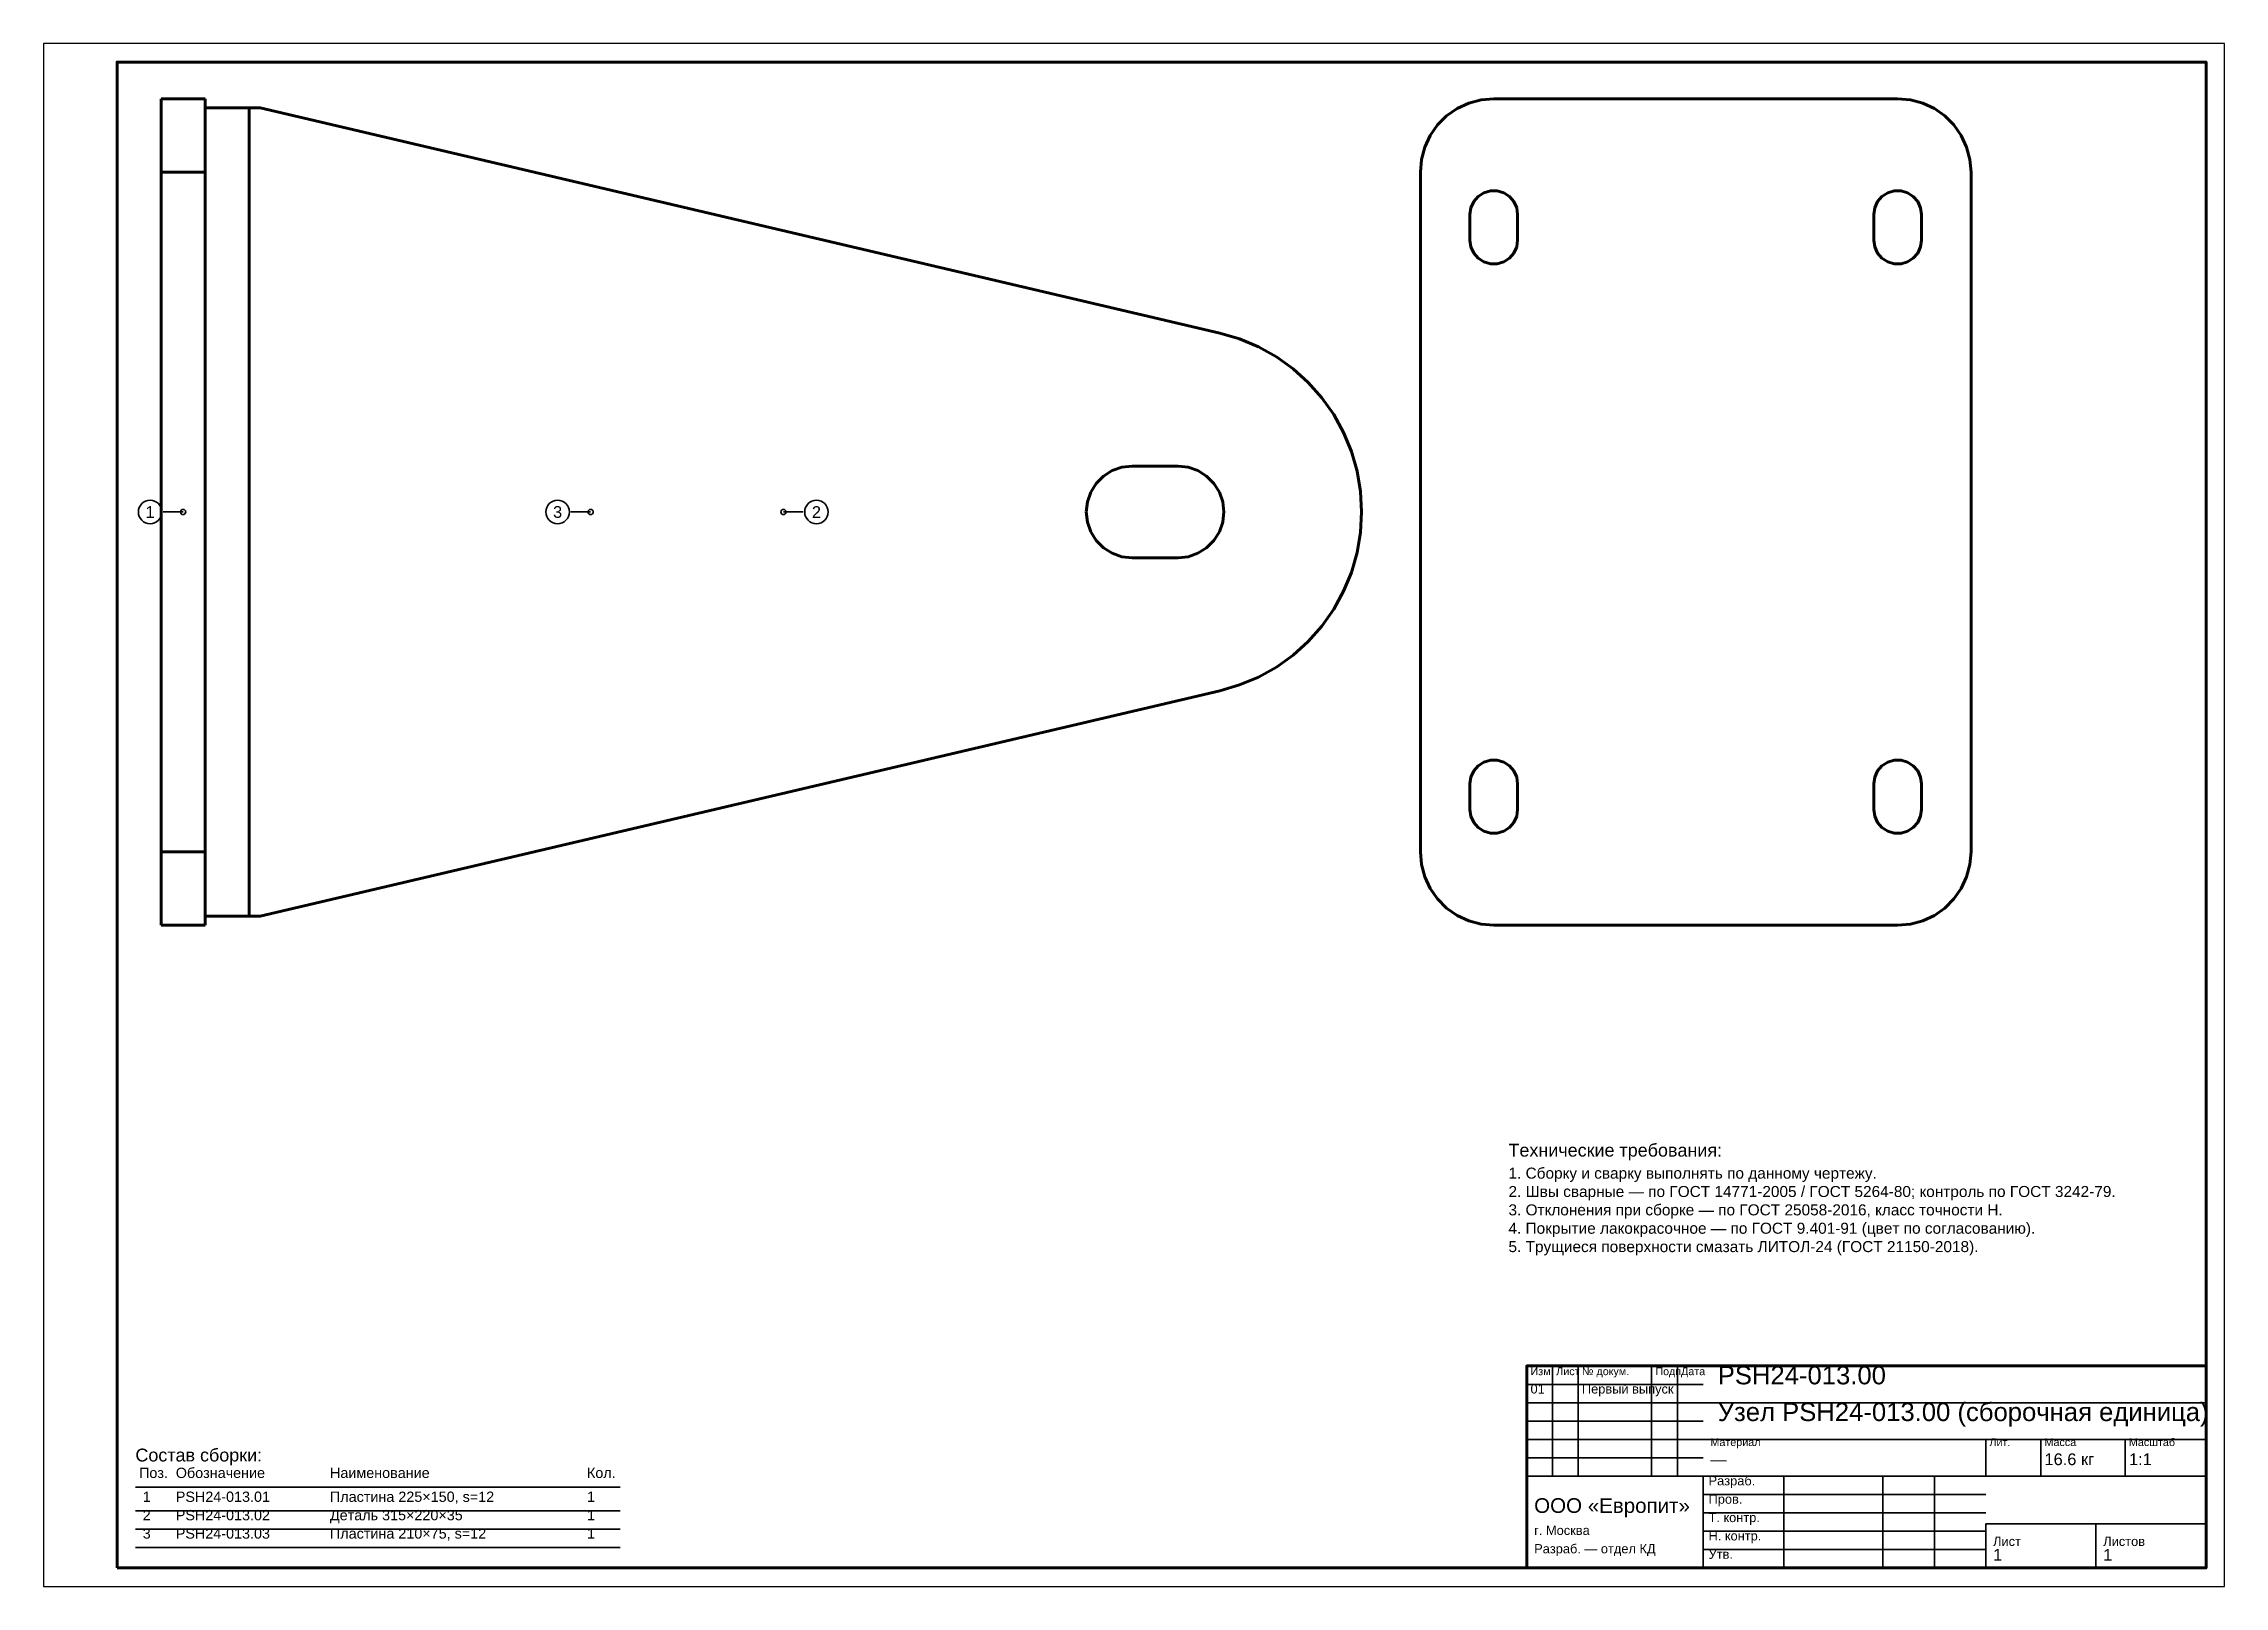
# Model space of a CAD drawing. Header units: millimetres. Extents: x 0 to 594, y 0 to 420.
import ezdxf
from ezdxf.enums import TextEntityAlignment as Align

# ---------------------------------------------------------------- set-up
doc = ezdxf.new("R2010")
doc.units = ezdxf.units.MM
doc.styles.add('GOST', font='Arial')

msp = doc.modelspace()

# ---------------------------------------------------------------- linework, layer by layer
at = {"color": 1, "lineweight": 70}
for p, q in [((32, 404.87), (32, 405)), ((32, 405), (44, 405)), ((32, 404.5), (32, 404.87)), ((32, 403.88), (32, 404.5)), ((44, 405), (44, 404.87)), ((44, 404.87), (44, 404.5)), ((44, 404.5), (44, 403.88)), ((391.53, 404.7), (388.16, 403.79)), ((395, 405), (391.53, 404.7)), ((505, 405), (395, 405)), ((508.47, 404.7), (505, 405)), ((511.84, 403.79), (508.47, 404.7)), ((32, 403.02), (32, 403.88)), ((32, 401.93), (32, 403.02)), ((32, 400.64), (32, 401.93)), ((32, 399.14), (32, 400.64)), ((32, 397.47), (32, 399.14)), ((44, 403.88), (44, 403.02)), ((44, 403.02), (44, 401.93)), ((44, 402.5), (56, 402.5)), ((44, 401.93), (44, 400.64)), ((44, 400.64), (44, 399.14)), ((44, 399.14), (44, 397.47)), ((56, 402.5), (56, 182.5)), ((59, 402.5), (56, 402.5)), ((320.42, 341.18), (59, 402.5)), ((382.14, 400.32), (379.68, 397.86)), ((385, 402.32), (382.14, 400.32)), ((388.16, 403.79), (385, 402.32)), ((515, 402.32), (511.84, 403.79)), ((517.86, 400.32), (515, 402.32)), ((520.32, 397.86), (517.86, 400.32)), ((32, 395.64), (32, 397.47)), ((32, 393.68), (32, 395.64)), ((32, 391.61), (32, 393.68)), ((44, 397.47), (44, 395.64)), ((44, 395.64), (44, 393.68)), ((44, 393.68), (44, 391.61)), ((377.68, 395), (376.21, 391.84)), ((379.68, 397.86), (377.68, 395)), ((522.32, 395), (520.32, 397.86)), ((523.79, 391.84), (522.32, 395)), ((32, 389.45), (32, 391.61)), ((32, 387.24), (32, 389.45)), ((32, 385), (32, 387.24)), ((44, 391.61), (44, 389.45)), ((44, 389.45), (44, 387.24)), ((44, 387.24), (44, 385)), ((375.3, 388.47), (375, 385)), ((376.21, 391.84), (375.3, 388.47)), ((524.7, 388.47), (523.79, 391.84)), ((525, 385), (524.7, 388.47)), ((32, 200), (32, 385)), ((44, 385), (32, 385)), ((44, 200), (44, 385)), ((375, 385), (375, 200)), ((525, 200), (525, 385)), ((388.76, 375.33), (388.5, 373.5)), ((389.53, 377.01), (388.76, 375.33)), ((390.74, 378.41), (389.53, 377.01)), ((392.3, 379.41), (390.74, 378.41)), ((394.07, 379.93), (392.3, 379.41)), ((395.93, 379.93), (394.07, 379.93)), ((397.7, 379.41), (395.93, 379.93)), ((399.26, 378.41), (397.7, 379.41)), ((400.47, 377.01), (399.26, 378.41)), ((401.24, 375.33), (400.47, 377.01)), ((401.5, 373.5), (401.24, 375.33)), ((498.76, 375.33), (498.5, 373.5)), ((499.53, 377.01), (498.76, 375.33)), ((500.74, 378.41), (499.53, 377.01)), ((502.3, 379.41), (500.74, 378.41)), ((504.07, 379.93), (502.3, 379.41)), ((505.93, 379.93), (504.07, 379.93)), ((507.7, 379.41), (505.93, 379.93)), ((509.26, 378.41), (507.7, 379.41)), ((510.47, 377.01), (509.26, 378.41)), ((511.24, 375.33), (510.47, 377.01)), ((511.5, 373.5), (511.24, 375.33)), ((388.5, 373.5), (388.5, 366.5)), ((401.5, 366.5), (401.5, 373.5)), ((498.5, 373.5), (498.5, 366.5)), ((511.5, 366.5), (511.5, 373.5)), ((388.5, 366.5), (388.76, 364.67)), ((388.76, 364.67), (389.53, 362.99)), ((389.53, 362.99), (390.74, 361.59)), ((399.26, 361.59), (400.47, 362.99)), ((400.47, 362.99), (401.24, 364.67)), ((401.24, 364.67), (401.5, 366.5)), ((498.5, 366.5), (498.76, 364.67)), ((498.76, 364.67), (499.53, 362.99)), ((499.53, 362.99), (500.74, 361.59)), ((509.26, 361.59), (510.47, 362.99)), ((510.47, 362.99), (511.24, 364.67)), ((511.24, 364.67), (511.5, 366.5)), ((390.74, 361.59), (392.3, 360.59)), ((392.3, 360.59), (394.07, 360.07)), ((394.07, 360.07), (395.93, 360.07)), ((395.93, 360.07), (397.7, 360.59)), ((397.7, 360.59), (399.26, 361.59)), ((500.74, 361.59), (502.3, 360.59)), ((502.3, 360.59), (504.07, 360.07)), ((504.07, 360.07), (505.93, 360.07)), ((505.93, 360.07), (507.7, 360.59)), ((507.7, 360.59), (509.26, 361.59)), ((325.77, 339.6), (320.42, 341.18)), ((330.92, 337.44), (325.77, 339.6)), ((335.79, 334.72), (330.92, 337.44)), ((340.33, 331.47), (335.79, 334.72)), ((344.48, 327.73), (340.33, 331.47)), ((348.19, 323.56), (344.48, 327.73)), ((351.4, 319), (348.19, 323.56)), ((354.09, 314.1), (351.4, 319)), ((356.22, 308.94), (354.09, 314.1)), ((357.76, 303.58), (356.22, 308.94)), ((291.08, 303.76), (288.71, 302.27)), ((293.72, 304.69), (291.08, 303.76)), ((296.5, 305), (293.72, 304.69)), ((309, 305), (296.5, 305)), ((311.78, 304.69), (309, 305)), ((314.42, 303.76), (311.78, 304.69)), ((316.79, 302.27), (314.42, 303.76)), ((358.69, 298.07), (357.76, 303.58)), ((285.24, 297.92), (284.31, 295.28)), ((286.73, 300.29), (285.24, 297.92)), ((288.71, 302.27), (286.73, 300.29)), ((318.77, 300.29), (316.79, 302.27)), ((320.26, 297.92), (318.77, 300.29)), ((321.19, 295.28), (320.26, 297.92)), ((359, 292.5), (358.69, 298.07)), ((284.31, 295.28), (284, 292.5)), ((284, 292.5), (284.31, 289.72)), ((321.5, 292.5), (321.19, 295.28)), ((321.19, 289.72), (321.5, 292.5)), ((358.69, 286.93), (359, 292.5)), ((284.31, 289.72), (285.24, 287.08)), ((285.24, 287.08), (286.73, 284.71)), ((318.77, 284.71), (320.26, 287.08)), ((320.26, 287.08), (321.19, 289.72)), ((357.76, 281.42), (358.69, 286.93)), ((286.73, 284.71), (288.71, 282.73)), ((288.71, 282.73), (291.08, 281.24)), ((291.08, 281.24), (293.72, 280.31)), ((293.72, 280.31), (296.5, 280)), ((296.5, 280), (309, 280)), ((309, 280), (311.78, 280.31)), ((311.78, 280.31), (314.42, 281.24)), ((314.42, 281.24), (316.79, 282.73)), ((316.79, 282.73), (318.77, 284.71)), ((356.22, 276.06), (357.76, 281.42)), ((354.09, 270.9), (356.22, 276.06)), ((351.4, 266), (354.09, 270.9)), ((344.48, 257.27), (348.19, 261.44)), ((348.19, 261.44), (351.4, 266)), ((340.33, 253.53), (344.48, 257.27)), ((330.92, 247.56), (335.79, 250.28)), ((335.79, 250.28), (340.33, 253.53)), ((59, 182.5), (320.42, 243.82)), ((320.42, 243.82), (325.77, 245.4)), ((325.77, 245.4), (330.92, 247.56)), ((388.76, 220.33), (388.5, 218.5)), ((389.53, 222.01), (388.76, 220.33)), ((390.74, 223.41), (389.53, 222.01)), ((392.3, 224.41), (390.74, 223.41)), ((394.07, 224.93), (392.3, 224.41)), ((395.93, 224.93), (394.07, 224.93)), ((397.7, 224.41), (395.93, 224.93)), ((399.26, 223.41), (397.7, 224.41)), ((400.47, 222.01), (399.26, 223.41)), ((401.24, 220.33), (400.47, 222.01)), ((401.5, 218.5), (401.24, 220.33)), ((498.76, 220.33), (498.5, 218.5)), ((499.53, 222.01), (498.76, 220.33)), ((500.74, 223.41), (499.53, 222.01)), ((502.3, 224.41), (500.74, 223.41)), ((504.07, 224.93), (502.3, 224.41)), ((505.93, 224.93), (504.07, 224.93)), ((507.7, 224.41), (505.93, 224.93)), ((509.26, 223.41), (507.7, 224.41)), ((510.47, 222.01), (509.26, 223.41)), ((511.24, 220.33), (510.47, 222.01)), ((511.5, 218.5), (511.24, 220.33)), ((388.5, 218.5), (388.5, 211.5)), ((401.5, 211.5), (401.5, 218.5)), ((498.5, 218.5), (498.5, 211.5)), ((511.5, 211.5), (511.5, 218.5)), ((388.5, 211.5), (388.76, 209.67)), ((388.76, 209.67), (389.53, 207.99)), ((389.53, 207.99), (390.74, 206.59)), ((399.26, 206.59), (400.47, 207.99)), ((400.47, 207.99), (401.24, 209.67)), ((401.24, 209.67), (401.5, 211.5)), ((498.5, 211.5), (498.76, 209.67)), ((498.76, 209.67), (499.53, 207.99)), ((499.53, 207.99), (500.74, 206.59)), ((509.26, 206.59), (510.47, 207.99)), ((510.47, 207.99), (511.24, 209.67)), ((511.24, 209.67), (511.5, 211.5)), ((390.74, 206.59), (392.3, 205.59)), ((392.3, 205.59), (394.07, 205.07)), ((394.07, 205.07), (395.93, 205.07)), ((395.93, 205.07), (397.7, 205.59)), ((397.7, 205.59), (399.26, 206.59)), ((500.74, 206.59), (502.3, 205.59)), ((502.3, 205.59), (504.07, 205.07)), ((504.07, 205.07), (505.93, 205.07)), ((505.93, 205.07), (507.7, 205.59)), ((507.7, 205.59), (509.26, 206.59)), ((32, 197.76), (32, 200)), ((32, 200), (44, 200)), ((32, 195.55), (32, 197.76)), ((44, 200), (44, 197.76)), ((44, 197.76), (44, 195.55)), ((375, 200), (375.3, 196.53)), ((375.3, 196.53), (376.21, 193.16)), ((523.79, 193.16), (524.7, 196.53)), ((524.7, 196.53), (525, 200)), ((32, 193.39), (32, 195.55)), ((32, 191.32), (32, 193.39)), ((32, 189.36), (32, 191.32)), ((44, 195.55), (44, 193.39)), ((44, 193.39), (44, 191.32)), ((44, 191.32), (44, 189.36)), ((376.21, 193.16), (377.68, 190)), ((522.32, 190), (523.79, 193.16)), ((32, 187.53), (32, 189.36)), ((32, 185.86), (32, 187.53)), ((32, 184.36), (32, 185.86)), ((32, 183.07), (32, 184.36)), ((44, 189.36), (44, 187.53)), ((44, 187.53), (44, 185.86)), ((44, 185.86), (44, 184.36)), ((44, 184.36), (44, 183.07)), ((377.68, 190), (379.68, 187.14)), ((379.68, 187.14), (382.14, 184.68)), ((382.14, 184.68), (385, 182.68)), ((515, 182.68), (517.86, 184.68)), ((517.86, 184.68), (520.32, 187.14)), ((520.32, 187.14), (522.32, 190)), ((32, 181.98), (32, 183.07)), ((32, 181.12), (32, 181.98)), ((32, 180.5), (32, 181.12)), ((32, 180.13), (32, 180.5)), ((32, 180), (32, 180.13)), ((44, 180), (32, 180)), ((44, 183.07), (44, 181.98)), ((56, 182.5), (44, 182.5)), ((44, 181.98), (44, 181.12)), ((44, 181.12), (44, 180.5)), ((44, 180.5), (44, 180.13)), ((44, 180.13), (44, 180)), ((56, 182.5), (59, 182.5)), ((385, 182.68), (388.16, 181.21)), ((388.16, 181.21), (391.53, 180.3)), ((391.53, 180.3), (395, 180)), ((395, 180), (505, 180)), ((505, 180), (508.47, 180.3)), ((508.47, 180.3), (511.84, 181.21)), ((511.84, 181.21), (515, 182.68))]:
    msp.add_line(p, q, dxfattribs=at)
at = {"color": 7, "lineweight": 35}
for p, q in [((32.6, 292.5), (38, 292.5)), ((143.6, 292.5), (149, 292.5)), ((206.9, 292.5), (201.5, 292.5)), ((411, 30), (411, 60)), ((418, 30), (418, 60)), ((438, 30), (438, 60)), ((445, 30), (445, 60)), ((404, 55), (452, 55)), ((404, 50), (452, 50)), ((452, 50), (589, 50)), ((404, 45), (452, 45)), ((404, 40), (452, 40)), ((452, 40), (589, 40)), ((529, 30), (529, 40)), ((544, 30), (544, 40)), ((567, 30), (567, 40)), ((404, 35), (452, 35)), ((404, 30), (452, 30)), ((452, 30), (589, 30)), ((474, 5), (474, 30)), ((501, 5), (501, 30)), ((515, 5), (515, 30)), ((452, 25), (529, 25)), ((452, 20), (529, 20)), ((452, 15), (529, 15)), ((529, 17), (589, 17)), ((452, 10), (529, 10))]:
    msp.add_line(p, q, dxfattribs=at)
at = {"color": 8, "lineweight": 35}
for p, q in [((25, 27), (157, 27)), ((25, 20.6), (157, 20.6)), ((25, 15.6), (157, 15.6)), ((25, 10.6), (157, 10.6))]:
    msp.add_line(p, q, dxfattribs=at)
at = {"color": 7, "lineweight": 25}
msp.add_lwpolyline([(0, 0), (594, 0), (594, 420), (0, 420)], close=True, dxfattribs=at)
at = {"color": 7, "lineweight": 70}
for points in [[(20, 5), (589, 5), (589, 415), (20, 415)], [(404, 5), (589, 5), (589, 60), (404, 60)]]:
    msp.add_lwpolyline(points, close=True, dxfattribs=at)
at = {"color": 7, "lineweight": 35}
for points in [[(404, 5), (452, 5), (452, 30), (404, 30)], [(529, 5), (559, 5), (559, 17), (529, 17)], [(559, 5), (589, 5), (589, 17), (559, 17)]]:
    msp.add_lwpolyline(points, close=True, dxfattribs=at)
for centre, radius in [((29, 292.5), 3.2), ((38, 292.5), 0.7), ((140, 292.5), 3.2), ((149, 292.5), 0.7), ((201.5, 292.5), 0.7), ((210.5, 292.5), 3.2)]:
    msp.add_circle(centre, radius, dxfattribs=at)

# ---------------------------------------------------------------- texts
at = {"color": 7, "style": 'GOST'}
for s, p in [('1', (29, 292.5)), ('3', (140, 292.5)), ('2', (210.5, 292.5))]:
    msp.add_text(s, height=3.2, dxfattribs=at).set_placement(p, align=Align.MIDDLE)
at = {"color": 3, "style": 'GOST'}
for s, height, p in [('Технические требования:', 3.5, (399, 117)), ('1. Сборку и сварку выполнять по данному чертежу.', 3, (399, 111)), ('2. Швы сварные — по ГОСТ 14771-2005 / ГОСТ 5264-80; контроль по ГОСТ 3242-79.', 3, (399, 106)), ('3. Отклонения при сборке — по ГОСТ 25058-2016, класс точности Н.', 3, (399, 101)), ('4. Покрытие лакокрасочное — по ГОСТ 9.401-91 (цвет по согласованию).', 3, (399, 96)), ('5. Трущиеся поверхности смазать ЛИТОЛ-24 (ГОСТ 21150-2018).', 3, (399, 91)), ('Изм.', 2.1, (405, 57.5)), ('Лист', 2.1, (412, 57.5)), ('№ докум.', 2.1, (419, 57.5)), ('Подп.', 2.1, (439, 57.5)), ('Дата', 2.1, (446, 57.5)), ('PSH24-013.00', 5, (456, 55)), ('01', 2.5, (405, 52.5)), ('Первый выпуск', 2.5, (419, 52.5)), ('Узел PSH24-013.00 (сборочная единица)', 5, (456, 45)), ('Состав сборки:', 3.5, (25, 34)), ('Материал', 2.1, (454, 38.2)), ('Лит.', 2.1, (530, 38.2)), ('Масса', 2.1, (545, 38.2)), ('16.6 кг', 3.2, (545, 33)), ('Масштаб', 2.1, (568, 38.2)), ('1:1', 3.2, (568, 33)), ('Поз.', 2.8, (26, 29.5)), ('Обозначение', 2.8, (36, 29.5)), ('Наименование', 2.8, (78, 29.5)), ('Кол.', 2.8, (148, 29.5)), ('Разраб.', 2.5, (453.5, 27.5)), ('—', 3.2, (454, 33)), ('1', 2.8, (27, 23)), ('PSH24-013.01', 2.8, (36, 23)), ('Пластина 225×150, s=12', 2.8, (78, 23)), ('1', 2.8, (148, 23)), ('ООО «Европит»', 4, (406, 20)), ('Пров.', 2.5, (453.5, 22.5)), ('2', 2.8, (27, 18)), ('PSH24-013.02', 2.8, (36, 18)), ('Деталь 315×220×35', 2.8, (78, 18)), ('1', 2.8, (148, 18)), ('Т. контр.', 2.5, (453.5, 17.5)), ('3', 2.8, (27, 13)), ('PSH24-013.03', 2.8, (36, 13)), ('Пластина 210×75, s=12', 2.8, (78, 13)), ('1', 2.8, (148, 13)), ('г. Москва', 2.5, (406, 14)), ('Н. контр.', 2.5, (453.5, 12.5)), ('Лист', 2.5, (531, 11)), ('Листов', 2.5, (561, 11)), ('Разраб. — отдел КД', 2.5, (406, 9)), ('Утв.', 2.5, (453.5, 7.5)), ('1', 3.2, (531, 7)), ('1', 3.2, (561, 7))]:
    msp.add_text(s, height=height, dxfattribs=at).set_placement(p)

doc.saveas('drawing.dxf')
